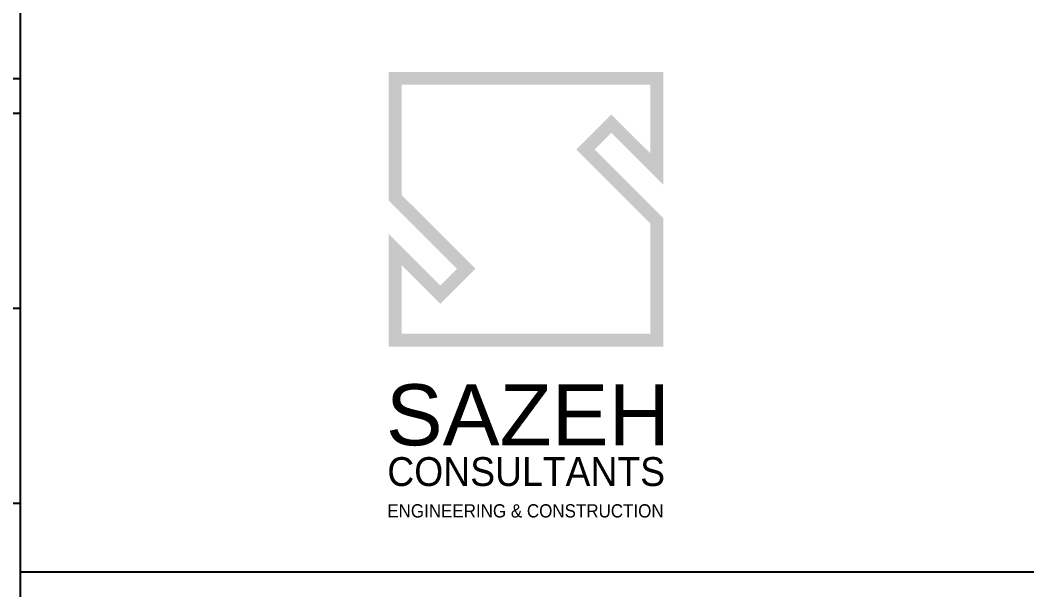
# Model space of a CAD drawing. Header units: inches. Extents: x 212980 to 238967, y -33384 to 2238.
# Drawn here: x 232470 to 233232, y -32303 to -31871 of the extents above; entities that cross this region are included whole.
import ezdxf

# ---------------------------------------------------------------- set-up
doc = ezdxf.new("R2010")
doc.units = ezdxf.units.IN
doc.header["$LTSCALE"] = 15
doc.header["$MEASUREMENT"] = 0
doc.linetypes.add('AUSGEZOGEN', pattern=[0])
for name, color, linetype in [('CADRE', 5, 'Continuous'), ('KADR', 7, 'Continuous'), ('LOGO', 10, 'AUSGEZOGEN')]:
    doc.layers.add(name, color=color, linetype=linetype)
doc.styles.add('XBR$0$SAZEH', font='arial.ttf')

# ---------------------------------------------------------------- blocks, each defined once
blk = doc.blocks.new('SAZEH')
at = {"layer": 'LOGO', "color": 84}
for points in [[(-2.612, 5.919), (-2.223, 5.53), (5.644, 5.919), (5.255, 5.53)], [(-2.612, 2.061), (-2.223, 2.223), (-2.612, 5.919), (-2.223, 5.53)], [(5.644, 5.919), (5.255, 5.53), (5.644, 2.529), (5.255, 3.469)], [(4.086, 4.086), (4.086, 4.637), (3.583, 3.583), (3.032, 3.583)], [(5.644, 2.529), (5.255, 3.469), (4.086, 4.086), (4.086, 4.637)], [(3.583, 3.583), (3.032, 3.583), (5.644, 1.522), (5.255, 1.36)], [(-0.551, 0), (0, 0), (-2.612, 2.061), (-2.223, 2.223)], [(5.644, 1.522), (5.255, 1.36), (5.644, -2.337), (5.255, -1.947)], [(-2.612, -2.337), (-2.223, -1.947), (-2.612, 1.054), (-2.223, 0.114)], [(-2.612, 1.054), (-2.223, 0.114), (-1.054, -0.503), (-1.054, -1.054)], [(-0.802, -0.252), (-0.527, -0.527), (-0.551, 0), (0, 0)], [(-1.054, -0.503), (-1.054, -1.054), (-0.802, -0.252), (-0.527, -0.527)], [(5.644, -2.337), (5.255, -1.947), (-2.612, -2.337), (-2.223, -1.947)]]:
    blk.add_trace(points, dxfattribs=at)
at = {"layer": 'LOGO', "color": 84, "style": 'XBR$0$SAZEH'}
blk.add_text('SAZEH', height=1.8339, dxfattribs=at).set_placement((-2.693, -5.304))
for s, height, width, p in [('CONSULTANTS', 0.86724, 0.925377, (-2.65, -6.526)), ('ENGINEERING & CONSTRUCTION', 0.39835, 0.9167, (-2.65, -7.472))]:
    blk.add_text(s, height=height, dxfattribs=dict(at, width=width)).set_placement(p)
blk = doc.blocks.new('KADR')
at = {"layer": 'CADRE'}
for p, q in [((237747.8, -2730.8), (237747.8, -7100.9)), ((237747.8, -5725.7), (242698.5, -5725.7))]:
    blk.add_line(p, q, dxfattribs=at)
at = {"xscale": 44.27257687895221, "yscale": 44.27257687895221, "zscale": 44.27257687895221}
blk.add_blockref('SAZEH', (238353.6, -5322.7), dxfattribs=at)

msp = doc.modelspace()

# ---------------------------------------------------------------- linework, layer by layer
at = {"layer": 'KADR', "color": 3}
for p, q in [((227691.79, -31915.64), (232470.12, -31915.64)), ((232470.1, -31942.05), (227691.65, -31942.04)), ((232469.98, -32089.68), (227691.79, -32089.68)), ((232469.86, -32237.31), (227691.79, -32237.31))]:
    msp.add_line(p, q, dxfattribs=at)

# ---------------------------------------------------------------- block references
at = {"color": 11, "xscale": 0.5689963642128438, "yscale": 0.5689963642128438, "zscale": 0.5689963642128438}
msp.add_blockref('KADR', (97191.84, -29031.04), dxfattribs=at)

doc.saveas('drawing.dxf')
